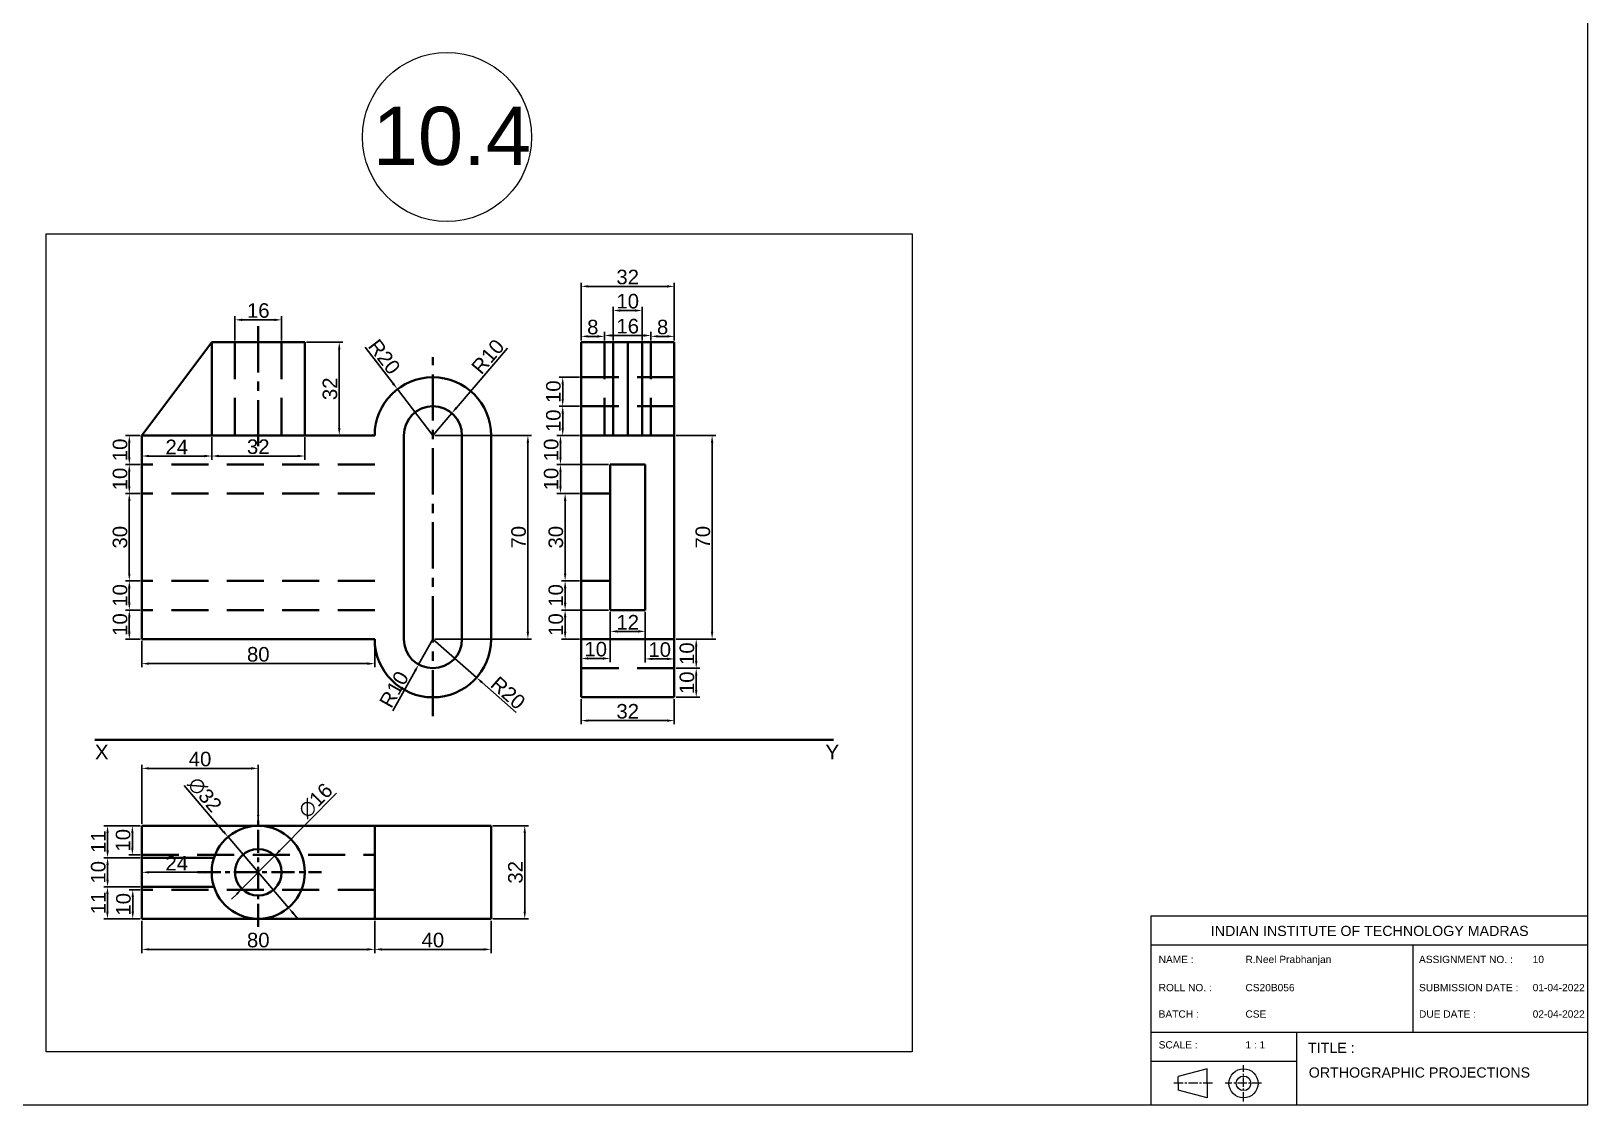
# Model space of a CAD drawing. Header units: millimetres. Extents: x 0 to 878, y 0 to 734.
# Drawn here: x 343 to 878, y 0 to 369 of the extents above; entities that cross this region are included whole.
import ezdxf

# ---------------------------------------------------------------- set-up
doc = ezdxf.new("R2010")
doc.units = ezdxf.units.MM
doc.linetypes.add('CENTER', pattern=[50.8, 31.75, -6.35, 6.35, -6.35])
doc.linetypes.add('DASHED', pattern=[19.05, 12.7, -6.35])
doc.styles.get("Standard").update_dxf_attribs({"font": 'arial.ttf'})
doc.dimstyles.new('ISO-25', dxfattribs={"dimtxt": 5, "dimasz": 2.5, "dimexe": 1.25, "dimexo": 0.625, "dimtad": 1, "dimtxsty": 'Standard', "dimcen": 2.5, "dimclrd": 3, "dimclre": 3, "dimclrt": 3, "dimadec": 0, "dimazin": 0, "dimtfac": 1, "dimtmove": 0, "dimatfit": 3, "dimfxl": 1, "dimlwd": 30, "dimlwe": 30, "dimarcsym": 0})

# ---------------------------------------------------------------- blocks, each defined once
blk = doc.blocks.new('*D102')
at = {"color": 3, "lineweight": 30, "transparency": 16777216}
for p, q in [((380.98, 63.27), (380.98, 52.16)), ((460.98, 63.27), (460.98, 52.16)), ((458.48, 53.41), (383.48, 53.41))]:
    blk.add_line(p, q, dxfattribs=at)
at = {"color": 3, "transparency": 16777216}
for points in [[(383.48, 53.83), (383.48, 53), (380.98, 53.41)], [(458.48, 53.83), (458.48, 53), (460.98, 53.41)]]:
    blk.add_solid(points, dxfattribs=at)
at = {"layer": 'Defpoints', "color": 0, "transparency": 16777216}
for p in [(380.98, 63.9), (460.98, 63.9), (380.98, 53.41)]:
    blk.add_point(p, dxfattribs=at)
at = {"color": 3, "transparency": 16777216, "insert": (420.98, 56.59), "char_height": 5, "attachment_point": 5}
blk.add_mtext('80', dxfattribs=at)
blk = doc.blocks.new('*D103')
at = {"color": 3, "lineweight": 30, "transparency": 16777216}
for p, q in [((380.98, 159.39), (380.98, 150.34)), ((460.98, 159.39), (460.98, 150.34)), ((383.48, 151.59), (458.48, 151.59))]:
    blk.add_line(p, q, dxfattribs=at)
at = {"color": 3, "transparency": 16777216}
for points in [[(383.48, 152.01), (383.48, 151.17), (380.98, 151.59)], [(458.48, 152.01), (458.48, 151.17), (460.98, 151.59)]]:
    blk.add_solid(points, dxfattribs=at)
at = {"layer": 'Defpoints', "color": 0, "transparency": 16777216}
for p in [(380.98, 160.02), (460.98, 160.02), (460.98, 151.59)]:
    blk.add_point(p, dxfattribs=at)
at = {"color": 3, "transparency": 16777216, "insert": (420.98, 154.77), "char_height": 5, "attachment_point": 5}
blk.add_mtext('80', dxfattribs=at)
blk = doc.blocks.new('*D104')
at = {"color": 3, "lineweight": 30, "transparency": 16777216}
for p, q in [((480.98, 160.02), (495.98, 146.8)), ((509.63, 134.78), (497.86, 145.14))]:
    blk.add_line(p, q, dxfattribs=at)
at = {"color": 3, "transparency": 16777216}
blk.add_solid([(498.13, 145.46), (497.58, 144.83), (495.98, 146.8)], dxfattribs=at)
at = {"layer": 'Defpoints', "color": 0, "transparency": 16777216}
for p in [(480.98, 160.02), (495.98, 146.8)]:
    blk.add_point(p, dxfattribs=at)
at = {"color": 3, "transparency": 16777216, "insert": (506.78, 141.52), "char_height": 5, "attachment_point": 5, "rotation": 318.6213}
blk.add_mtext('R20', dxfattribs=at)
blk = doc.blocks.new('*D105')
at = {"color": 3, "lineweight": 30, "transparency": 16777216}
for p, q in [((480.98, 160.02), (476.09, 151.29)), ((467.2, 135.43), (474.87, 149.11))]:
    blk.add_line(p, q, dxfattribs=at)
at = {"color": 3, "transparency": 16777216}
blk.add_solid([(474.5, 149.32), (475.23, 148.91), (476.09, 151.29)], dxfattribs=at)
at = {"layer": 'Defpoints', "color": 0, "transparency": 16777216}
for p in [(480.98, 160.02), (476.09, 151.29)]:
    blk.add_point(p, dxfattribs=at)
at = {"color": 3, "transparency": 16777216, "insert": (467.65, 142.74), "char_height": 5, "attachment_point": 5, "rotation": 60.732}
blk.add_mtext('R10', dxfattribs=at)
blk = doc.blocks.new('*D106')
at = {"color": 3, "lineweight": 30, "transparency": 16777216}
for p, q in [((457.74, 260.31), (467.28, 247.87)), ((480.98, 230.02), (468.8, 245.88))]:
    blk.add_line(p, q, dxfattribs=at)
at = {"color": 3, "transparency": 16777216}
blk.add_solid([(467.61, 248.12), (466.95, 247.61), (468.8, 245.88)], dxfattribs=at)
at = {"layer": 'Defpoints', "color": 0, "transparency": 16777216}
for p in [(468.8, 245.88), (480.98, 230.02)]:
    blk.add_point(p, dxfattribs=at)
at = {"color": 3, "transparency": 16777216, "insert": (464.27, 257.01), "char_height": 5, "attachment_point": 5, "rotation": 307.4939}
blk.add_mtext('R20', dxfattribs=at)
blk = doc.blocks.new('*D107')
at = {"color": 3, "lineweight": 30, "transparency": 16777216}
for p, q in [((506.58, 260.03), (489.09, 239.53)), ((480.98, 230.02), (487.47, 237.62))]:
    blk.add_line(p, q, dxfattribs=at)
at = {"color": 3, "transparency": 16777216}
blk.add_solid([(488.77, 239.8), (489.41, 239.26), (487.47, 237.62)], dxfattribs=at)
at = {"layer": 'Defpoints', "color": 0, "transparency": 16777216}
for p in [(487.47, 237.62), (480.98, 230.02)]:
    blk.add_point(p, dxfattribs=at)
at = {"color": 3, "transparency": 16777216, "insert": (499.88, 257.08), "char_height": 5, "attachment_point": 5, "rotation": 49.5383}
blk.add_mtext('R10', dxfattribs=at)
blk = doc.blocks.new('*D108')
at = {"color": 3, "lineweight": 30, "transparency": 16777216}
for p, q in [((380.98, 229.39), (380.98, 221.67)), ((404.98, 229.39), (404.98, 221.67)), ((383.48, 222.92), (402.48, 222.92))]:
    blk.add_line(p, q, dxfattribs=at)
at = {"color": 3, "transparency": 16777216}
for points in [[(383.48, 223.34), (383.48, 222.5), (380.98, 222.92)], [(402.48, 223.34), (402.48, 222.5), (404.98, 222.92)]]:
    blk.add_solid(points, dxfattribs=at)
at = {"layer": 'Defpoints', "color": 0, "transparency": 16777216}
for p in [(380.98, 230.02), (404.98, 230.02), (404.98, 222.92)]:
    blk.add_point(p, dxfattribs=at)
at = {"color": 3, "transparency": 16777216, "insert": (392.98, 226.05), "char_height": 5, "attachment_point": 5}
blk.add_mtext('24', dxfattribs=at)
blk = doc.blocks.new('*D109')
at = {"color": 3, "lineweight": 30, "transparency": 16777216}
for p, q in [((404.98, 229.39), (404.98, 221.67)), ((436.98, 229.39), (436.98, 221.67)), ((407.48, 222.92), (434.48, 222.92))]:
    blk.add_line(p, q, dxfattribs=at)
at = {"color": 3, "transparency": 16777216}
for points in [[(407.48, 223.34), (407.48, 222.5), (404.98, 222.92)], [(434.48, 223.34), (434.48, 222.5), (436.98, 222.92)]]:
    blk.add_solid(points, dxfattribs=at)
at = {"layer": 'Defpoints', "color": 0, "transparency": 16777216}
for p in [(404.98, 230.02), (436.98, 230.02), (436.98, 222.92)]:
    blk.add_point(p, dxfattribs=at)
at = {"color": 3, "transparency": 16777216, "insert": (420.98, 226.1), "char_height": 5, "attachment_point": 5}
blk.add_mtext('32', dxfattribs=at)
blk = doc.blocks.new('*D110')
at = {"color": 3, "lineweight": 30, "transparency": 16777216}
for p, q in [((412.98, 262.64), (412.98, 270.96)), ((415.48, 269.71), (426.48, 269.71)), ((428.98, 262.64), (428.98, 270.96))]:
    blk.add_line(p, q, dxfattribs=at)
at = {"color": 3, "transparency": 16777216}
for points in [[(415.48, 270.12), (415.48, 269.29), (412.98, 269.71)], [(426.48, 270.12), (426.48, 269.29), (428.98, 269.71)]]:
    blk.add_solid(points, dxfattribs=at)
at = {"layer": 'Defpoints', "color": 0, "transparency": 16777216}
for p in [(428.98, 269.71), (412.98, 262.02), (428.98, 262.02)]:
    blk.add_point(p, dxfattribs=at)
at = {"color": 3, "transparency": 16777216, "insert": (420.98, 272.88), "char_height": 5, "attachment_point": 5}
blk.add_mtext('16', dxfattribs=at)
blk = doc.blocks.new('*D111')
at = {"color": 3, "lineweight": 30, "transparency": 16777216}
for p, q in [((380.35, 230.02), (375.42, 230.02)), ((376.67, 227.52), (376.67, 222.52)), ((380.35, 220.02), (375.42, 220.02))]:
    blk.add_line(p, q, dxfattribs=at)
at = {"color": 3, "transparency": 16777216}
for points in [[(376.26, 227.52), (377.09, 227.52), (376.67, 230.02)], [(376.26, 222.52), (377.09, 222.52), (376.67, 220.02)]]:
    blk.add_solid(points, dxfattribs=at)
at = {"layer": 'Defpoints', "color": 0, "transparency": 16777216}
for p in [(380.98, 230.02), (376.67, 220.02), (380.98, 220.02)]:
    blk.add_point(p, dxfattribs=at)
at = {"color": 3, "transparency": 16777216, "insert": (373.5, 225.02), "char_height": 5, "attachment_point": 5, "rotation": 90}
blk.add_mtext('10', dxfattribs=at)
blk = doc.blocks.new('*D112')
at = {"color": 3, "lineweight": 30, "transparency": 16777216}
for p, q in [((380.35, 220.02), (375.42, 220.02)), ((376.67, 217.52), (376.67, 212.52)), ((380.35, 210.02), (375.42, 210.02))]:
    blk.add_line(p, q, dxfattribs=at)
at = {"color": 3, "transparency": 16777216}
for points in [[(376.26, 217.52), (377.09, 217.52), (376.67, 220.02)], [(376.26, 212.52), (377.09, 212.52), (376.67, 210.02)]]:
    blk.add_solid(points, dxfattribs=at)
at = {"layer": 'Defpoints', "color": 0, "transparency": 16777216}
for p in [(380.98, 220.02), (376.67, 210.02), (380.98, 210.02)]:
    blk.add_point(p, dxfattribs=at)
at = {"color": 3, "transparency": 16777216, "insert": (373.5, 215.02), "char_height": 5, "attachment_point": 5, "rotation": 90}
blk.add_mtext('10', dxfattribs=at)
blk = doc.blocks.new('*D113')
at = {"color": 3, "lineweight": 30, "transparency": 16777216}
for p, q in [((380.35, 210.02), (375.42, 210.02)), ((376.67, 207.52), (376.67, 182.52)), ((380.35, 180.02), (375.42, 180.02))]:
    blk.add_line(p, q, dxfattribs=at)
at = {"color": 3, "transparency": 16777216}
for points in [[(376.26, 207.52), (377.09, 207.52), (376.67, 210.02)], [(376.26, 182.52), (377.09, 182.52), (376.67, 180.02)]]:
    blk.add_solid(points, dxfattribs=at)
at = {"layer": 'Defpoints', "color": 0, "transparency": 16777216}
for p in [(380.98, 210.02), (376.67, 180.02), (380.98, 180.02)]:
    blk.add_point(p, dxfattribs=at)
at = {"color": 3, "transparency": 16777216, "insert": (373.49, 195.02), "char_height": 5, "attachment_point": 5, "rotation": 90}
blk.add_mtext('30', dxfattribs=at)
blk = doc.blocks.new('*D114')
at = {"color": 3, "lineweight": 30, "transparency": 16777216}
for p, q in [((380.35, 180.02), (375.42, 180.02)), ((376.67, 177.52), (376.67, 172.52)), ((380.35, 170.02), (375.42, 170.02))]:
    blk.add_line(p, q, dxfattribs=at)
at = {"color": 3, "transparency": 16777216}
for points in [[(376.26, 177.52), (377.09, 177.52), (376.67, 180.02)], [(376.26, 172.52), (377.09, 172.52), (376.67, 170.02)]]:
    blk.add_solid(points, dxfattribs=at)
at = {"layer": 'Defpoints', "color": 0, "transparency": 16777216}
for p in [(380.98, 180.02), (376.67, 170.02), (380.98, 170.02)]:
    blk.add_point(p, dxfattribs=at)
at = {"color": 3, "transparency": 16777216, "insert": (373.5, 175.02), "char_height": 5, "attachment_point": 5, "rotation": 90}
blk.add_mtext('10', dxfattribs=at)
blk = doc.blocks.new('*D115')
at = {"color": 3, "lineweight": 30, "transparency": 16777216}
for p, q in [((380.35, 170.02), (375.42, 170.02)), ((376.67, 167.52), (376.67, 162.52)), ((380.35, 160.02), (375.42, 160.02))]:
    blk.add_line(p, q, dxfattribs=at)
at = {"color": 3, "transparency": 16777216}
for points in [[(376.26, 167.52), (377.09, 167.52), (376.67, 170.02)], [(376.26, 162.52), (377.09, 162.52), (376.67, 160.02)]]:
    blk.add_solid(points, dxfattribs=at)
at = {"layer": 'Defpoints', "color": 0, "transparency": 16777216}
for p in [(380.98, 170.02), (376.67, 160.02), (380.98, 160.02)]:
    blk.add_point(p, dxfattribs=at)
at = {"color": 3, "transparency": 16777216, "insert": (373.5, 165.02), "char_height": 5, "attachment_point": 5, "rotation": 90}
blk.add_mtext('10', dxfattribs=at)
blk = doc.blocks.new('*D116')
at = {"color": 3, "lineweight": 30, "transparency": 16777216}
for p, q in [((481.6, 230.02), (514.87, 230.02)), ((513.62, 162.52), (513.62, 227.52)), ((481.6, 160.02), (514.87, 160.02))]:
    blk.add_line(p, q, dxfattribs=at)
at = {"color": 3, "transparency": 16777216}
for points in [[(513.2, 227.52), (514.04, 227.52), (513.62, 230.02)], [(513.2, 162.52), (514.04, 162.52), (513.62, 160.02)]]:
    blk.add_solid(points, dxfattribs=at)
at = {"layer": 'Defpoints', "color": 0, "transparency": 16777216}
for p in [(480.98, 230.02), (513.62, 230.02), (480.98, 160.02)]:
    blk.add_point(p, dxfattribs=at)
at = {"color": 3, "transparency": 16777216, "insert": (510.44, 195.02), "char_height": 5, "attachment_point": 5, "rotation": 90}
blk.add_mtext('70', dxfattribs=at)
blk = doc.blocks.new('*D117')
at = {"color": 3, "lineweight": 30, "transparency": 16777216}
for p, q in [((437.6, 262.02), (450.06, 262.02)), ((448.81, 259.52), (448.81, 232.52)), ((437.6, 230.02), (450.06, 230.02))]:
    blk.add_line(p, q, dxfattribs=at)
at = {"color": 3, "transparency": 16777216}
for points in [[(448.39, 259.52), (449.23, 259.52), (448.81, 262.02)], [(448.39, 232.52), (449.23, 232.52), (448.81, 230.02)]]:
    blk.add_solid(points, dxfattribs=at)
at = {"layer": 'Defpoints', "color": 0, "transparency": 16777216}
for p in [(436.98, 262.02), (436.98, 230.02), (448.81, 230.02)]:
    blk.add_point(p, dxfattribs=at)
at = {"color": 3, "transparency": 16777216, "insert": (445.63, 246.02), "char_height": 5, "attachment_point": 5, "rotation": 90}
blk.add_mtext('32', dxfattribs=at)
blk = doc.blocks.new('*D118')
at = {"color": 3, "lineweight": 30, "transparency": 16777216}
for p, q in [((380.35, 95.9), (376.47, 95.9)), ((377.72, 93.4), (377.72, 88.4)), ((380.35, 85.9), (376.47, 85.9))]:
    blk.add_line(p, q, dxfattribs=at)
at = {"color": 3, "transparency": 16777216}
for points in [[(377.31, 93.4), (378.14, 93.4), (377.72, 95.9)], [(377.31, 88.4), (378.14, 88.4), (377.72, 85.9)]]:
    blk.add_solid(points, dxfattribs=at)
at = {"layer": 'Defpoints', "color": 0, "transparency": 16777216}
for p in [(380.98, 95.9), (377.72, 85.9), (380.98, 85.9)]:
    blk.add_point(p, dxfattribs=at)
at = {"color": 3, "transparency": 16777216, "insert": (374.55, 90.9), "char_height": 5, "attachment_point": 5, "rotation": 90}
blk.add_mtext('10', dxfattribs=at)
blk = doc.blocks.new('*D119')
at = {"color": 3, "lineweight": 30, "transparency": 16777216}
for p, q in [((380.35, 95.9), (367.95, 95.9)), ((369.2, 87.4), (369.2, 93.4)), ((380.35, 84.9), (367.95, 84.9))]:
    blk.add_line(p, q, dxfattribs=at)
at = {"color": 3, "transparency": 16777216}
for points in [[(368.78, 93.4), (369.62, 93.4), (369.2, 95.9)], [(368.78, 87.4), (369.62, 87.4), (369.2, 84.9)]]:
    blk.add_solid(points, dxfattribs=at)
at = {"layer": 'Defpoints', "color": 0, "transparency": 16777216}
for p in [(369.2, 95.9), (380.98, 95.9), (380.98, 84.9)]:
    blk.add_point(p, dxfattribs=at)
at = {"color": 3, "transparency": 16777216, "insert": (366.06, 90.4), "char_height": 5, "attachment_point": 5, "rotation": 90}
blk.add_mtext('11', dxfattribs=at)
blk = doc.blocks.new('*D120')
at = {"color": 3, "lineweight": 30, "transparency": 16777216}
for p, q in [((380.35, 73.9), (376.6, 73.9)), ((377.85, 66.4), (377.85, 71.4)), ((380.35, 63.9), (376.6, 63.9))]:
    blk.add_line(p, q, dxfattribs=at)
at = {"color": 3, "transparency": 16777216}
for points in [[(377.44, 71.4), (378.27, 71.4), (377.85, 73.9)], [(377.44, 66.4), (378.27, 66.4), (377.85, 63.9)]]:
    blk.add_solid(points, dxfattribs=at)
at = {"layer": 'Defpoints', "color": 0, "transparency": 16777216}
for p in [(377.85, 73.9), (380.98, 73.9), (380.98, 63.9)]:
    blk.add_point(p, dxfattribs=at)
at = {"color": 3, "transparency": 16777216, "insert": (374.67, 68.9), "char_height": 5, "attachment_point": 5, "rotation": 90}
blk.add_mtext('10', dxfattribs=at)
blk = doc.blocks.new('*D121')
at = {"color": 3, "lineweight": 30, "transparency": 16777216}
for p, q in [((380.35, 74.9), (367.91, 74.9)), ((369.16, 72.4), (369.16, 66.4)), ((380.35, 63.9), (367.91, 63.9))]:
    blk.add_line(p, q, dxfattribs=at)
at = {"color": 3, "transparency": 16777216}
for points in [[(368.74, 72.4), (369.57, 72.4), (369.16, 74.9)], [(368.74, 66.4), (369.57, 66.4), (369.16, 63.9)]]:
    blk.add_solid(points, dxfattribs=at)
at = {"layer": 'Defpoints', "color": 0, "transparency": 16777216}
for p in [(380.98, 74.9), (369.16, 63.9), (380.98, 63.9)]:
    blk.add_point(p, dxfattribs=at)
at = {"color": 3, "transparency": 16777216, "insert": (366.02, 69.4), "char_height": 5, "attachment_point": 5, "rotation": 90}
blk.add_mtext('11', dxfattribs=at)
blk = doc.blocks.new('*D122')
at = {"color": 3, "lineweight": 30, "transparency": 16777216}
for p, q in [((380.35, 84.9), (367.95, 84.9)), ((369.2, 82.4), (369.2, 77.4)), ((380.35, 74.9), (367.95, 74.9))]:
    blk.add_line(p, q, dxfattribs=at)
at = {"color": 3, "transparency": 16777216}
for points in [[(368.78, 82.4), (369.62, 82.4), (369.2, 84.9)], [(368.78, 77.4), (369.62, 77.4), (369.2, 74.9)]]:
    blk.add_solid(points, dxfattribs=at)
at = {"layer": 'Defpoints', "color": 0, "transparency": 16777216}
for p in [(380.98, 84.9), (369.2, 74.9), (380.98, 74.9)]:
    blk.add_point(p, dxfattribs=at)
at = {"color": 3, "transparency": 16777216, "insert": (366.02, 79.9), "char_height": 5, "attachment_point": 5, "rotation": 90}
blk.add_mtext('10', dxfattribs=at)
blk = doc.blocks.new('*D123')
at = {"color": 3, "lineweight": 30, "transparency": 16777216}
for p, q in [((447.91, 107.12), (428.36, 87.36)), ((415.35, 74.21), (426.6, 85.59)), ((413.59, 72.44), (411.83, 70.66))]:
    blk.add_line(p, q, dxfattribs=at)
at = {"color": 3, "transparency": 16777216}
for points in [[(428.07, 87.66), (428.66, 87.07), (426.6, 85.59)], [(413.3, 72.73), (413.89, 72.14), (415.35, 74.21)]]:
    blk.add_solid(points, dxfattribs=at)
at = {"layer": 'Defpoints', "color": 0, "transparency": 16777216}
for p in [(426.6, 85.59), (415.35, 74.21)]:
    blk.add_point(p, dxfattribs=at)
at = {"color": 3, "transparency": 16777216, "insert": (440.68, 104.53), "char_height": 5, "attachment_point": 5, "rotation": 45.3059}
blk.add_mtext('∅16', dxfattribs=at)
blk = doc.blocks.new('*D124')
at = {"color": 3, "lineweight": 30, "transparency": 16777216}
for p, q in [((395.57, 109.67), (408.97, 93.97)), ((431.36, 67.73), (410.59, 92.07)), ((432.99, 65.83), (434.61, 63.93))]:
    blk.add_line(p, q, dxfattribs=at)
at = {"color": 3, "transparency": 16777216}
for points in [[(409.28, 94.24), (408.65, 93.7), (410.59, 92.07)], [(433.3, 66.1), (432.67, 65.56), (431.36, 67.73)]]:
    blk.add_solid(points, dxfattribs=at)
at = {"layer": 'Defpoints', "color": 0, "transparency": 16777216}
for p in [(410.59, 92.07), (431.36, 67.73)]:
    blk.add_point(p, dxfattribs=at)
at = {"color": 3, "transparency": 16777216, "insert": (402.57, 106.57), "char_height": 5, "attachment_point": 5, "rotation": 310.4827}
blk.add_mtext('∅32', dxfattribs=at)
blk = doc.blocks.new('*D125')
at = {"color": 3, "lineweight": 30, "transparency": 16777216}
for p, q in [((460.98, 63.27), (460.98, 52.16)), ((500.98, 63.27), (500.98, 52.16)), ((463.48, 53.41), (498.48, 53.41))]:
    blk.add_line(p, q, dxfattribs=at)
at = {"color": 3, "transparency": 16777216}
for points in [[(463.48, 53.83), (463.48, 53), (460.98, 53.41)], [(498.48, 53.83), (498.48, 53), (500.98, 53.41)]]:
    blk.add_solid(points, dxfattribs=at)
at = {"layer": 'Defpoints', "color": 0, "transparency": 16777216}
for p in [(460.98, 63.9), (500.98, 63.9), (500.98, 53.41)]:
    blk.add_point(p, dxfattribs=at)
at = {"color": 3, "transparency": 16777216, "insert": (480.98, 56.59), "char_height": 5, "attachment_point": 5}
blk.add_mtext('40', dxfattribs=at)
blk = doc.blocks.new('*D126')
at = {"color": 3, "lineweight": 30, "transparency": 16777216}
for p, q in [((380.98, 96.52), (380.98, 116.86)), ((418.48, 115.61), (383.48, 115.61)), ((420.98, 96.52), (420.98, 116.86))]:
    blk.add_line(p, q, dxfattribs=at)
at = {"color": 3, "transparency": 16777216}
for points in [[(383.48, 116.03), (383.48, 115.19), (380.98, 115.61)], [(418.48, 116.03), (418.48, 115.19), (420.98, 115.61)]]:
    blk.add_solid(points, dxfattribs=at)
at = {"layer": 'Defpoints', "color": 0, "transparency": 16777216}
for p in [(380.98, 115.61), (380.98, 95.9), (420.98, 95.9)]:
    blk.add_point(p, dxfattribs=at)
at = {"color": 3, "transparency": 16777216, "insert": (400.98, 118.79), "char_height": 5, "attachment_point": 5}
blk.add_mtext('40', dxfattribs=at)
blk = doc.blocks.new('*D127')
at = {"color": 3, "lineweight": 30, "transparency": 16777216}
for p, q in [((380.98, 80.52), (380.98, 81.15)), ((404.98, 80.52), (404.98, 81.15)), ((402.48, 79.9), (383.48, 79.9))]:
    blk.add_line(p, q, dxfattribs=at)
at = {"color": 3, "transparency": 16777216}
for points in [[(383.48, 80.32), (383.48, 79.48), (380.98, 79.9)], [(402.48, 80.32), (402.48, 79.48), (404.98, 79.9)]]:
    blk.add_solid(points, dxfattribs=at)
at = {"layer": 'Defpoints', "color": 0, "transparency": 16777216}
for p in [(380.98, 79.9), (380.98, 79.9), (404.98, 79.9)]:
    blk.add_point(p, dxfattribs=at)
at = {"color": 3, "transparency": 16777216, "insert": (392.98, 83.03), "char_height": 5, "attachment_point": 5}
blk.add_mtext('24', dxfattribs=at)
blk = doc.blocks.new('*D128')
at = {"color": 3, "lineweight": 30, "transparency": 16777216}
for p, q in [((501.6, 95.9), (513.79, 95.9)), ((512.54, 93.4), (512.54, 66.4)), ((501.6, 63.9), (513.79, 63.9))]:
    blk.add_line(p, q, dxfattribs=at)
at = {"color": 3, "transparency": 16777216}
for points in [[(512.12, 93.4), (512.96, 93.4), (512.54, 95.9)], [(512.12, 66.4), (512.96, 66.4), (512.54, 63.9)]]:
    blk.add_solid(points, dxfattribs=at)
at = {"layer": 'Defpoints', "color": 0, "transparency": 16777216}
for p in [(500.98, 95.9), (500.98, 63.9), (512.54, 63.9)]:
    blk.add_point(p, dxfattribs=at)
at = {"color": 3, "transparency": 16777216, "insert": (509.36, 79.9), "char_height": 5, "attachment_point": 5, "rotation": 90}
blk.add_mtext('32', dxfattribs=at)
blk = doc.blocks.new('*D129')
at = {"color": 3, "lineweight": 30, "transparency": 16777216}
for p, q in [((564.55, 230.02), (578.17, 230.02)), ((576.92, 227.52), (576.92, 162.52)), ((564.55, 160.02), (578.17, 160.02))]:
    blk.add_line(p, q, dxfattribs=at)
at = {"color": 3, "transparency": 16777216}
for points in [[(576.51, 227.52), (577.34, 227.52), (576.92, 230.02)], [(576.51, 162.52), (577.34, 162.52), (576.92, 160.02)]]:
    blk.add_solid(points, dxfattribs=at)
at = {"layer": 'Defpoints', "color": 0, "transparency": 16777216}
for p in [(563.92, 230.02), (563.92, 160.02), (576.92, 160.02)]:
    blk.add_point(p, dxfattribs=at)
at = {"color": 3, "transparency": 16777216, "insert": (573.75, 195.02), "char_height": 5, "attachment_point": 5, "rotation": 90}
blk.add_mtext('70', dxfattribs=at)
blk = doc.blocks.new('*D130')
at = {"color": 3, "lineweight": 30, "transparency": 16777216}
for p, q in [((541.3, 170.02), (525.17, 170.02)), ((526.42, 167.52), (526.42, 162.52)), ((531.3, 160.02), (525.17, 160.02))]:
    blk.add_line(p, q, dxfattribs=at)
at = {"color": 3, "transparency": 16777216}
for points in [[(526, 167.52), (526.84, 167.52), (526.42, 170.02)], [(526, 162.52), (526.84, 162.52), (526.42, 160.02)]]:
    blk.add_solid(points, dxfattribs=at)
at = {"layer": 'Defpoints', "color": 0, "transparency": 16777216}
for p in [(541.92, 170.02), (526.42, 160.02), (531.92, 160.02)]:
    blk.add_point(p, dxfattribs=at)
at = {"color": 3, "transparency": 16777216, "insert": (523.24, 165.02), "char_height": 5, "attachment_point": 5, "rotation": 90}
blk.add_mtext('10', dxfattribs=at)
blk = doc.blocks.new('*D131')
at = {"color": 3, "lineweight": 30, "transparency": 16777216}
for p, q in [((531.3, 180.02), (525.17, 180.02)), ((526.42, 177.52), (526.42, 172.52)), ((531.3, 170.02), (525.17, 170.02))]:
    blk.add_line(p, q, dxfattribs=at)
at = {"color": 3, "transparency": 16777216}
for points in [[(526, 177.52), (526.84, 177.52), (526.42, 180.02)], [(526, 172.52), (526.84, 172.52), (526.42, 170.02)]]:
    blk.add_solid(points, dxfattribs=at)
at = {"layer": 'Defpoints', "color": 0, "transparency": 16777216}
for p in [(531.92, 180.02), (526.42, 170.02), (531.92, 170.02)]:
    blk.add_point(p, dxfattribs=at)
at = {"color": 3, "transparency": 16777216, "insert": (523.24, 175.02), "char_height": 5, "attachment_point": 5, "rotation": 90}
blk.add_mtext('10', dxfattribs=at)
blk = doc.blocks.new('*D132')
at = {"color": 3, "lineweight": 30, "transparency": 16777216}
for p, q in [((531.3, 230.02), (523.57, 230.02)), ((524.82, 227.52), (524.82, 222.52)), ((541.3, 220.02), (523.57, 220.02))]:
    blk.add_line(p, q, dxfattribs=at)
at = {"color": 3, "transparency": 16777216}
for points in [[(524.4, 227.52), (525.23, 227.52), (524.82, 230.02)], [(524.4, 222.52), (525.23, 222.52), (524.82, 220.02)]]:
    blk.add_solid(points, dxfattribs=at)
at = {"layer": 'Defpoints', "color": 0, "transparency": 16777216}
for p in [(531.92, 230.02), (524.82, 220.02), (541.92, 220.02)]:
    blk.add_point(p, dxfattribs=at)
at = {"color": 3, "transparency": 16777216, "insert": (521.64, 225.02), "char_height": 5, "attachment_point": 5, "rotation": 90}
blk.add_mtext('10', dxfattribs=at)
blk = doc.blocks.new('*D133')
at = {"color": 3, "lineweight": 30, "transparency": 16777216}
for p, q in [((531.3, 220.02), (523.57, 220.02)), ((524.82, 217.52), (524.82, 212.52)), ((531.3, 210.02), (523.57, 210.02))]:
    blk.add_line(p, q, dxfattribs=at)
at = {"color": 3, "transparency": 16777216}
for points in [[(524.4, 217.52), (525.23, 217.52), (524.82, 220.02)], [(524.4, 212.52), (525.23, 212.52), (524.82, 210.02)]]:
    blk.add_solid(points, dxfattribs=at)
at = {"layer": 'Defpoints', "color": 0, "transparency": 16777216}
for p in [(531.92, 220.02), (524.82, 210.02), (531.92, 210.02)]:
    blk.add_point(p, dxfattribs=at)
at = {"color": 3, "transparency": 16777216, "insert": (521.64, 215.02), "char_height": 5, "attachment_point": 5, "rotation": 90}
blk.add_mtext('10', dxfattribs=at)
blk = doc.blocks.new('*D134')
at = {"color": 3, "lineweight": 30, "transparency": 16777216}
for p, q in [((531.3, 210.02), (525.17, 210.02)), ((526.42, 207.52), (526.42, 182.52)), ((531.3, 180.02), (525.17, 180.02))]:
    blk.add_line(p, q, dxfattribs=at)
at = {"color": 3, "transparency": 16777216}
for points in [[(526, 207.52), (526.84, 207.52), (526.42, 210.02)], [(526, 182.52), (526.84, 182.52), (526.42, 180.02)]]:
    blk.add_solid(points, dxfattribs=at)
at = {"layer": 'Defpoints', "color": 0, "transparency": 16777216}
for p in [(531.92, 210.02), (526.42, 180.02), (531.92, 180.02)]:
    blk.add_point(p, dxfattribs=at)
at = {"color": 3, "transparency": 16777216, "insert": (523.24, 195.02), "char_height": 5, "attachment_point": 5, "rotation": 90}
blk.add_mtext('30', dxfattribs=at)
blk = doc.blocks.new('*D135')
at = {"color": 3, "lineweight": 30, "transparency": 16777216}
for p, q in [((541.92, 169.39), (541.92, 161.42)), ((553.92, 169.39), (553.92, 161.42)), ((544.42, 162.67), (551.42, 162.67))]:
    blk.add_line(p, q, dxfattribs=at)
at = {"color": 3, "transparency": 16777216}
for points in [[(544.42, 163.09), (544.42, 162.25), (541.92, 162.67)], [(551.42, 163.09), (551.42, 162.25), (553.92, 162.67)]]:
    blk.add_solid(points, dxfattribs=at)
at = {"layer": 'Defpoints', "color": 0, "transparency": 16777216}
for p in [(541.92, 170.02), (553.92, 170.02), (553.92, 162.67)]:
    blk.add_point(p, dxfattribs=at)
at = {"color": 3, "transparency": 16777216, "insert": (547.92, 165.81), "char_height": 5, "attachment_point": 5}
blk.add_mtext('12', dxfattribs=at)
blk = doc.blocks.new('*D136')
at = {"color": 3, "lineweight": 30, "transparency": 16777216}
for p, q in [((531.92, 139.39), (531.92, 130.76)), ((563.92, 139.39), (563.92, 130.76)), ((561.42, 132.01), (534.42, 132.01))]:
    blk.add_line(p, q, dxfattribs=at)
at = {"color": 3, "transparency": 16777216}
for points in [[(534.42, 132.43), (534.42, 131.59), (531.92, 132.01)], [(561.42, 132.43), (561.42, 131.59), (563.92, 132.01)]]:
    blk.add_solid(points, dxfattribs=at)
at = {"layer": 'Defpoints', "color": 0, "transparency": 16777216}
for p in [(531.92, 140.02), (563.92, 140.02), (531.92, 132.01)]:
    blk.add_point(p, dxfattribs=at)
at = {"color": 3, "transparency": 16777216, "insert": (547.92, 135.19), "char_height": 5, "attachment_point": 5}
blk.add_mtext('32', dxfattribs=at)
blk = doc.blocks.new('*D137')
at = {"color": 3, "lineweight": 30, "transparency": 16777216}
for p, q in [((564.55, 150.02), (572.71, 150.02)), ((571.46, 147.52), (571.46, 142.52)), ((564.55, 140.02), (572.71, 140.02))]:
    blk.add_line(p, q, dxfattribs=at)
at = {"color": 3, "transparency": 16777216}
for points in [[(571.05, 147.52), (571.88, 147.52), (571.46, 150.02)], [(571.05, 142.52), (571.88, 142.52), (571.46, 140.02)]]:
    blk.add_solid(points, dxfattribs=at)
at = {"layer": 'Defpoints', "color": 0, "transparency": 16777216}
for p in [(563.92, 150.02), (563.92, 140.02), (571.46, 140.02)]:
    blk.add_point(p, dxfattribs=at)
at = {"color": 3, "transparency": 16777216, "insert": (568.29, 145.02), "char_height": 5, "attachment_point": 5, "rotation": 90}
blk.add_mtext('10', dxfattribs=at)
blk = doc.blocks.new('*D138')
at = {"color": 3, "lineweight": 30, "transparency": 16777216}
for p, q in [((564.55, 160.02), (572.71, 160.02)), ((571.46, 152.52), (571.46, 157.52)), ((564.55, 150.02), (572.71, 150.02))]:
    blk.add_line(p, q, dxfattribs=at)
at = {"color": 3, "transparency": 16777216}
for points in [[(571.05, 157.52), (571.88, 157.52), (571.46, 160.02)], [(571.05, 152.52), (571.88, 152.52), (571.46, 150.02)]]:
    blk.add_solid(points, dxfattribs=at)
at = {"layer": 'Defpoints', "color": 0, "transparency": 16777216}
for p in [(563.92, 160.02), (571.46, 160.02), (563.92, 150.02)]:
    blk.add_point(p, dxfattribs=at)
at = {"color": 3, "transparency": 16777216, "insert": (568.29, 155.02), "char_height": 5, "attachment_point": 5, "rotation": 90}
blk.add_mtext('10', dxfattribs=at)
blk = doc.blocks.new('*D139')
at = {"color": 3, "lineweight": 30, "transparency": 16777216}
for p, q in [((541.92, 169.39), (541.92, 152.12)), ((531.92, 159.39), (531.92, 152.12)), ((534.42, 153.37), (539.42, 153.37))]:
    blk.add_line(p, q, dxfattribs=at)
at = {"color": 3, "transparency": 16777216}
for points in [[(534.42, 153.78), (534.42, 152.95), (531.92, 153.37)], [(539.42, 153.78), (539.42, 152.95), (541.92, 153.37)]]:
    blk.add_solid(points, dxfattribs=at)
at = {"layer": 'Defpoints', "color": 0, "transparency": 16777216}
for p in [(541.92, 170.02), (531.92, 160.02), (541.92, 153.37)]:
    blk.add_point(p, dxfattribs=at)
at = {"color": 3, "transparency": 16777216, "insert": (536.92, 156.54), "char_height": 5, "attachment_point": 5}
blk.add_mtext('10', dxfattribs=at)
blk = doc.blocks.new('*D140')
at = {"color": 3, "lineweight": 30, "transparency": 16777216}
for p, q in [((553.92, 169.39), (553.92, 151.96)), ((563.92, 159.39), (563.92, 151.96)), ((556.42, 153.21), (561.42, 153.21))]:
    blk.add_line(p, q, dxfattribs=at)
at = {"color": 3, "transparency": 16777216}
for points in [[(556.42, 153.62), (556.42, 152.79), (553.92, 153.21)], [(561.42, 153.62), (561.42, 152.79), (563.92, 153.21)]]:
    blk.add_solid(points, dxfattribs=at)
at = {"layer": 'Defpoints', "color": 0, "transparency": 16777216}
for p in [(553.92, 170.02), (563.92, 160.02), (563.92, 153.21)]:
    blk.add_point(p, dxfattribs=at)
at = {"color": 3, "transparency": 16777216, "insert": (558.92, 156.39), "char_height": 5, "attachment_point": 5}
blk.add_mtext('10', dxfattribs=at)
blk = doc.blocks.new('*D141')
at = {"color": 3, "lineweight": 30, "transparency": 16777216}
for p, q in [((531.92, 262.64), (531.92, 282.46)), ((561.42, 281.21), (534.42, 281.21)), ((563.92, 262.64), (563.92, 282.46))]:
    blk.add_line(p, q, dxfattribs=at)
at = {"color": 3, "transparency": 16777216}
for points in [[(534.42, 281.63), (534.42, 280.79), (531.92, 281.21)], [(561.42, 281.63), (561.42, 280.79), (563.92, 281.21)]]:
    blk.add_solid(points, dxfattribs=at)
at = {"layer": 'Defpoints', "color": 0, "transparency": 16777216}
for p in [(531.92, 281.21), (531.92, 262.02), (563.92, 262.02)]:
    blk.add_point(p, dxfattribs=at)
at = {"color": 3, "transparency": 16777216, "insert": (547.92, 284.39), "char_height": 5, "attachment_point": 5}
blk.add_mtext('32', dxfattribs=at)
blk = doc.blocks.new('*D142')
at = {"color": 3, "lineweight": 30, "transparency": 16777216}
for p, q in [((531.3, 250.02), (524.33, 250.02)), ((525.58, 247.52), (525.58, 242.52)), ((531.3, 240.02), (524.33, 240.02))]:
    blk.add_line(p, q, dxfattribs=at)
at = {"color": 3, "transparency": 16777216}
for points in [[(525.17, 247.52), (526, 247.52), (525.58, 250.02)], [(525.17, 242.52), (526, 242.52), (525.58, 240.02)]]:
    blk.add_solid(points, dxfattribs=at)
at = {"layer": 'Defpoints', "color": 0, "transparency": 16777216}
for p in [(531.92, 250.02), (525.58, 240.02), (531.92, 240.02)]:
    blk.add_point(p, dxfattribs=at)
at = {"color": 3, "transparency": 16777216, "insert": (522.41, 245.02), "char_height": 5, "attachment_point": 5, "rotation": 90}
blk.add_mtext('10', dxfattribs=at)
blk = doc.blocks.new('*D143')
at = {"color": 3, "lineweight": 30, "transparency": 16777216}
for p, q in [((531.3, 240.02), (524.33, 240.02)), ((525.58, 237.52), (525.58, 232.52)), ((531.3, 230.02), (524.33, 230.02))]:
    blk.add_line(p, q, dxfattribs=at)
at = {"color": 3, "transparency": 16777216}
for points in [[(525.17, 237.52), (526, 237.52), (525.58, 240.02)], [(525.17, 232.52), (526, 232.52), (525.58, 230.02)]]:
    blk.add_solid(points, dxfattribs=at)
at = {"layer": 'Defpoints', "color": 0, "transparency": 16777216}
for p in [(531.92, 240.02), (525.58, 230.02), (531.92, 230.02)]:
    blk.add_point(p, dxfattribs=at)
at = {"color": 3, "transparency": 16777216, "insert": (522.41, 235.02), "char_height": 5, "attachment_point": 5, "rotation": 90}
blk.add_mtext('10', dxfattribs=at)
blk = doc.blocks.new('*D145')
at = {"color": 3, "lineweight": 30, "transparency": 16777216}
for p, q in [((539.92, 262.64), (539.92, 265.59)), ((553.42, 264.34), (542.42, 264.34)), ((555.92, 262.64), (555.92, 265.59))]:
    blk.add_line(p, q, dxfattribs=at)
at = {"color": 3, "transparency": 16777216}
for points in [[(542.42, 264.75), (542.42, 263.92), (539.92, 264.34)], [(553.42, 264.75), (553.42, 263.92), (555.92, 264.34)]]:
    blk.add_solid(points, dxfattribs=at)
at = {"layer": 'Defpoints', "color": 0, "transparency": 16777216}
for p in [(539.92, 264.34), (539.92, 262.02), (555.92, 262.02)]:
    blk.add_point(p, dxfattribs=at)
at = {"color": 3, "transparency": 16777216, "insert": (547.92, 267.51), "char_height": 5, "attachment_point": 5}
blk.add_mtext('16', dxfattribs=at)
blk = doc.blocks.new('*D146')
at = {"color": 3, "lineweight": 30, "transparency": 16777216}
for p, q in [((542.92, 262.64), (542.92, 274.16)), ((545.42, 272.91), (550.42, 272.91)), ((552.92, 262.64), (552.92, 274.16))]:
    blk.add_line(p, q, dxfattribs=at)
at = {"color": 3, "transparency": 16777216}
for points in [[(545.42, 273.32), (545.42, 272.49), (542.92, 272.91)], [(550.42, 273.32), (550.42, 272.49), (552.92, 272.91)]]:
    blk.add_solid(points, dxfattribs=at)
at = {"layer": 'Defpoints', "color": 0, "transparency": 16777216}
for p in [(552.92, 272.91), (542.92, 262.02), (552.92, 262.02)]:
    blk.add_point(p, dxfattribs=at)
at = {"color": 3, "transparency": 16777216, "insert": (547.92, 276.08), "char_height": 5, "attachment_point": 5}
blk.add_mtext('10', dxfattribs=at)
blk = doc.blocks.new('*D147')
at = {"color": 3, "lineweight": 30, "transparency": 16777216}
for p, q in [((531.92, 262.64), (531.92, 265.28)), ((534.42, 264.03), (537.42, 264.03)), ((539.92, 262.64), (539.92, 265.28))]:
    blk.add_line(p, q, dxfattribs=at)
at = {"color": 3, "transparency": 16777216}
for points in [[(534.42, 264.44), (534.42, 263.61), (531.92, 264.03)], [(537.42, 264.44), (537.42, 263.61), (539.92, 264.03)]]:
    blk.add_solid(points, dxfattribs=at)
at = {"layer": 'Defpoints', "color": 0, "transparency": 16777216}
for p in [(539.92, 264.03), (531.92, 262.02), (539.92, 262.02)]:
    blk.add_point(p, dxfattribs=at)
at = {"color": 3, "transparency": 16777216, "insert": (535.92, 267.2), "char_height": 5, "attachment_point": 5}
blk.add_mtext('8', dxfattribs=at)
blk = doc.blocks.new('*D148')
at = {"color": 3, "lineweight": 30, "transparency": 16777216}
for p, q in [((555.92, 262.64), (555.92, 265.29)), ((558.42, 264.04), (561.42, 264.04)), ((563.92, 262.64), (563.92, 265.29))]:
    blk.add_line(p, q, dxfattribs=at)
at = {"color": 3, "transparency": 16777216}
for points in [[(558.42, 264.45), (558.42, 263.62), (555.92, 264.04)], [(561.42, 264.45), (561.42, 263.62), (563.92, 264.04)]]:
    blk.add_solid(points, dxfattribs=at)
at = {"layer": 'Defpoints', "color": 0, "transparency": 16777216}
for p in [(563.92, 264.04), (555.92, 262.02), (563.92, 262.02)]:
    blk.add_point(p, dxfattribs=at)
at = {"color": 3, "transparency": 16777216, "insert": (559.92, 267.22), "char_height": 5, "attachment_point": 5}
blk.add_mtext('8', dxfattribs=at)

msp = doc.modelspace()

# ---------------------------------------------------------------- linework, layer by layer
at = {"color": 7, "linetype": 'CENTER', "lineweight": 40, "ltscale": 0.5}
for p, q in [((420.977, 267.537), (420.977, 225.964)), ((480.977, 133.489), (480.977, 256.895))]:
    msp.add_line(p, q, dxfattribs=at)
at = {"color": 6, "lineweight": 40}
for p, q in [((380.977, 230.016), (404.977, 262.016)), ((404.977, 262.016), (404.977, 230.016)), ((404.977, 262.016), (436.977, 262.016)), ((436.977, 262.016), (436.977, 230.016)), ((460.977, 230.016), (380.977, 230.016)), ((380.977, 230.016), (380.977, 160.016)), ((470.977, 230.016), (470.977, 160.016)), ((490.977, 160.016), (490.977, 230.016)), ((500.977, 160.016), (500.977, 230.016)), ((380.977, 160.016), (460.977, 160.016))]:
    msp.add_line(p, q, dxfattribs=at)
at = {"color": 32, "linetype": 'DASHED', "lineweight": 40, "true_color": 0xcd6928}
for p, q in [((412.977, 262.016), (412.977, 230.016)), ((428.977, 262.016), (428.977, 230.016)), ((428.977, 262.016), (428.977, 230.016)), ((539.921, 262.016), (539.921, 230.016)), ((555.921, 262.016), (555.921, 230.016)), ((563.921, 250.016), (531.921, 250.016)), ((563.921, 240.016), (531.921, 240.016)), ((460.977, 220.016), (380.977, 220.016)), ((460.977, 210.016), (380.977, 210.016)), ((460.977, 180.016), (380.977, 180.016)), ((460.977, 170.016), (380.977, 170.016)), ((563.921, 150.016), (531.921, 150.016)), ((380.977, 85.899), (460.977, 85.899)), ((460.977, 73.899), (380.977, 73.899))]:
    msp.add_line(p, q, dxfattribs=at)
at = {"color": 2, "lineweight": 40}
for p, q in [((563.921, 262.016), (531.921, 262.016)), ((531.921, 262.016), (531.921, 140.016)), ((542.921, 262.016), (542.921, 230.016)), ((547.921, 262.016), (547.921, 230.016)), ((552.921, 262.016), (552.921, 230.016)), ((563.921, 140.016), (563.921, 262.016)), ((563.921, 230.016), (531.921, 230.016)), ((541.921, 220.016), (541.921, 170.016)), ((553.921, 220.016), (541.921, 220.016)), ((553.921, 170.016), (553.921, 220.016)), ((541.921, 210.016), (531.921, 210.016)), ((541.921, 180.016), (531.921, 180.016)), ((553.921, 170.016), (541.921, 170.016)), ((563.921, 160.016), (531.921, 160.016)), ((563.921, 140.016), (531.921, 140.016))]:
    msp.add_line(p, q, dxfattribs=at)
at = {"color": 1, "lineweight": 40}
msp.add_line((364.842, 125.422), (618.647, 125.422), dxfattribs=at)
at = {"color": 0, "linetype": 'CENTER', "lineweight": 40, "ltscale": 0.25}
for p, q in [((420.977, 61.175), (420.977, 99.559)), ((400.133, 79.899), (442.658, 79.899))]:
    msp.add_line(p, q, dxfattribs=at)
at = {"color": 4, "lineweight": 40}
for p, q in [((380.977, 95.899), (460.977, 95.899)), ((380.977, 63.899), (380.977, 95.899)), ((460.977, 95.899), (500.977, 95.899)), ((460.977, 63.899), (460.977, 95.899)), ((500.977, 95.899), (500.977, 63.899)), ((380.977, 84.899), (405.778, 84.899)), ((380.977, 74.899), (405.778, 74.899)), ((460.977, 63.899), (380.977, 63.899)), ((500.977, 63.899), (460.977, 63.899))]:
    msp.add_line(p, q, dxfattribs=at)
for p, q in [((727.827, 0), (727.827, 65)), ((727.827, 65), (877.827, 65)), ((727.827, 55), (877.827, 55)), ((817.827, 25), (817.827, 55)), ((727.827, 25), (877.827, 25)), ((777.827, 0), (777.827, 25)), ((727.827, 15), (777.827, 15)), ((747.021, 12.397), (737.021, 9.718)), ((747.021, 7.397), (747.021, 12.397)), ((737.021, 7.397), (737.021, 9.718)), ((737.021, 7.397), (737.021, 5.077)), ((747.021, 7.397), (747.021, 2.397)), ((747.021, 2.397), (737.021, 5.077))]:
    msp.add_line(p, q)
at = {"linetype": 'CENTER', "ltscale": 0.1}
for p, q in [((759.521, 1.159), (759.521, 13.604)), ((748.877, 7.397), (734.886, 7.397)), ((765.673, 7.397), (753.216, 7.397))]:
    msp.add_line(p, q, dxfattribs=at)
for points in [[(0, 0), (877.827, 0), (877.827, 733.696), (0, 733.696)], [(348.1, 299.204), (645.638, 299.204), (645.638, 18.268), (348.1, 18.268)]]:
    msp.add_lwpolyline(points, close=True)
for centre, radius in [((485.836, 332.51), 29.053), ((759.521, 7.397), 5), ((759.521, 7.397), 2.5)]:
    msp.add_circle(centre, radius)
at = {"color": 4, "lineweight": 40}
for radius in [16, 8]:
    msp.add_circle((420.977, 79.899), radius, dxfattribs=at)
at = {"color": 6, "lineweight": 40}
for centre, radius, start, end in [((480.977, 230.016), 20, 0, 180), ((480.977, 230.016), 10, 0, 180), ((480.977, 160.016), 20, 180, 0), ((480.977, 160.016), 10, 180, 0)]:
    msp.add_arc(centre, radius, start, end, dxfattribs=at)

# ---------------------------------------------------------------- texts
for s, height, p in [('10.4', 20, (460.286, 322.919)), ('INDIAN INSTITUTE OF TECHNOLOGY MADRAS', 3.5, (748.267, 58.009)), ('NAME : ', 2.5, (730.353, 48.718)), ('R.Neel Prabhanjan', 2.5, (760.173, 48.718)), ('ASSIGNMENT NO. : ', 2.5, (819.815, 48.718)), ('10', 2.5, (858.87, 48.718)), ('ROLL NO. : ', 2.5, (730.353, 39.039)), ('CS20B056', 2.5, (760.173, 39.039)), ('SUBMISSION DATE : ', 2.5, (819.815, 39.039)), ('01-04-2022', 2.5, (858.87, 39.039)), ('BATCH : ', 2.5, (730.353, 29.965)), ('CSE', 2.5, (760.173, 29.965)), ('DUE DATE : ', 2.5, (819.815, 29.965)), ('02-04-2022', 2.5, (858.87, 29.965)), ('SCALE : ', 2.5, (730.353, 19.379)), ('1 : 1', 2.5, (760.173, 19.379)), ('TITLE : ', 3.5, (781.69, 17.841)), ('ORTHOGRAPHIC PROJECTIONS', 3.5, (781.932, 9.372))]:
    msp.add_text(s, height=height).set_placement(p)
at = {"lineweight": 40}
for s, p in [('X', (364.87, 118.702)), ('Y', (615.878, 118.702))]:
    msp.add_text(s, height=5, dxfattribs=at).set_placement(p)

# ---------------------------------------------------------------- dimensions: what is measured, and where the dimension line sits
for base, p1, p2, picture, middle in [((531.921, 281.208), (563.921, 262.016), (531.921, 262.016), '*D141', (547.921, 281.208)), ((552.921, 272.906), (542.921, 262.016), (552.921, 262.016), '*D146', (547.921, 272.906)), ((539.921, 264.335), (555.921, 262.016), (539.921, 262.016), '*D145', (547.921, 264.335))]:
    dim = msp.add_linear_dim(base=base, p1=p1, p2=p2, dimstyle='ISO-25')
    dim.commit()
    dim.dimension.update_dxf_attribs({"geometry": picture, "text_midpoint": middle, "dimtype": 160})
for base, p1, p2, picture, middle in [((428.977, 269.705), (412.977, 262.016), (428.977, 262.016), '*D110', (420.977, 272.883)), ((539.921, 264.026), (531.921, 262.016), (539.921, 262.016), '*D147', (535.921, 267.204)), ((563.921, 264.038), (555.921, 262.016), (563.921, 262.016), '*D148', (559.921, 267.216)), ((404.977, 222.919), (380.977, 230.016), (404.977, 230.016), '*D108', (392.977, 226.055)), ((436.977, 222.919), (404.977, 230.016), (436.977, 230.016), '*D109', (420.977, 226.099)), ((541.921, 153.366), (531.921, 160.016), (541.921, 170.016), '*D139', (536.921, 156.544)), ((553.921, 162.671), (541.921, 170.016), (553.921, 170.016), '*D135', (547.921, 165.806)), ((563.921, 153.208), (553.921, 170.016), (563.921, 160.016), '*D140', (558.921, 156.386)), ((460.977, 151.59), (380.977, 160.016), (460.977, 160.016), '*D103', (420.977, 154.768)), ((531.921, 132.01), (563.921, 140.016), (531.921, 140.016), '*D136', (547.921, 135.189)), ((380.977, 115.61), (420.977, 95.899), (380.977, 95.899), '*D126', (400.977, 118.788)), ((380.977, 79.899), (404.977, 79.899), (380.977, 79.899), '*D127', (392.977, 83.035)), ((380.977, 53.413), (460.977, 63.899), (380.977, 63.899), '*D102', (420.977, 56.591)), ((500.977, 53.413), (460.977, 63.899), (500.977, 63.899), '*D125', (480.977, 56.591))]:
    dim = msp.add_linear_dim(base=base, p1=p1, p2=p2, dimstyle='ISO-25')
    dim.commit()
    dim.dimension.update_dxf_attribs({"geometry": picture, "text_midpoint": middle})
for center, mpoint, picture, middle in [((480.977, 230.016), (468.803, 245.884), '*D106', (464.27, 257.014)), ((480.977, 160.016), (476.088, 151.292), '*D105', (467.649, 142.736)), ((480.977, 160.016), (495.984, 146.795), '*D104', (506.781, 141.518))]:
    dim = msp.add_radius_dim(center=center, mpoint=mpoint, dimstyle='ISO-25')
    dim.commit()
    dim.dimension.update_dxf_attribs({"geometry": picture, "text_midpoint": middle})
dim = msp.add_radius_dim(center=(480.977, 230.016), mpoint=(487.466, 237.624), dimstyle='ISO-25')
dim.commit()
dim.dimension.update_dxf_attribs({"geometry": '*D107', "text_midpoint": (502.299, 255.015), "dimtype": 164})
dim = msp.add_aligned_dim(p1=(436.977, 262.016), p2=(436.977, 230.016), distance=11.832, dimstyle='ISO-25')
dim.commit()
dim.dimension.update_dxf_attribs({"geometry": '*D117', "text_midpoint": (445.629, 246.016)})
for base, p1, p2, picture, middle in [((525.585, 240.016), (531.921, 250.016), (531.921, 240.016), '*D142', (522.407, 245.016)), ((525.585, 230.016), (531.921, 240.016), (531.921, 230.016), '*D143', (522.407, 235.016)), ((376.673, 220.016), (380.977, 230.016), (380.977, 220.016), '*D111', (373.495, 225.016)), ((513.621, 230.016), (480.977, 160.016), (480.977, 230.016), '*D116', (510.443, 195.016)), ((524.818, 220.016), (531.921, 230.016), (541.921, 220.016), '*D132', (521.64, 225.016)), ((576.925, 160.016), (563.921, 230.016), (563.921, 160.016), '*D129', (573.747, 195.016)), ((376.673, 210.016), (380.977, 220.016), (380.977, 210.016), '*D112', (373.495, 215.016)), ((524.818, 210.016), (531.921, 220.016), (531.921, 210.016), '*D133', (521.64, 215.016)), ((376.673, 180.016), (380.977, 210.016), (380.977, 180.016), '*D113', (373.494, 195.016)), ((526.422, 180.016), (531.921, 210.016), (531.921, 180.016), '*D134', (523.242, 195.016)), ((376.673, 170.016), (380.977, 180.016), (380.977, 170.016), '*D114', (373.495, 175.016)), ((526.422, 170.016), (531.921, 180.016), (531.921, 170.016), '*D131', (523.244, 175.016)), ((376.673, 160.016), (380.977, 170.016), (380.977, 160.016), '*D115', (373.495, 165.016)), ((526.422, 160.016), (541.921, 170.016), (531.921, 160.016), '*D130', (523.244, 165.016)), ((571.463, 160.016), (563.921, 150.016), (563.921, 160.016), '*D138', (568.285, 155.016)), ((571.463, 140.016), (563.921, 150.016), (563.921, 140.016), '*D137', (568.285, 145.016)), ((369.198, 95.899), (380.977, 84.899), (380.977, 95.899), '*D119', (366.063, 90.399)), ((377.725, 85.899), (380.977, 95.899), (380.977, 85.899), '*D118', (374.547, 90.899)), ((512.54, 63.899), (500.977, 95.899), (500.977, 63.899), '*D128', (509.361, 79.899)), ((369.198, 74.899), (380.977, 84.899), (380.977, 74.899), '*D122', (366.021, 79.899)), ((369.158, 63.899), (380.977, 74.899), (380.977, 63.899), '*D121', (366.023, 69.399)), ((377.852, 73.899), (380.977, 63.899), (380.977, 73.899), '*D120', (374.674, 68.899))]:
    dim = msp.add_linear_dim(base=base, p1=p1, p2=p2, angle=90, dimstyle='ISO-25')
    dim.commit()
    dim.dimension.update_dxf_attribs({"geometry": picture, "text_midpoint": middle})
for p1, p2, picture, middle in [((431.364, 67.73), (410.589, 92.069), '*D124', (400.049, 104.417)), ((415.35, 74.212), (426.603, 85.586), '*D123', (443.036, 102.196))]:
    dim = msp.add_diameter_dim_2p(p1=p1, p2=p2, dimstyle='ISO-25')
    dim.commit()
    dim.dimension.update_dxf_attribs({"geometry": picture, "text_midpoint": middle, "dimtype": 163})

doc.saveas('drawing.dxf')
